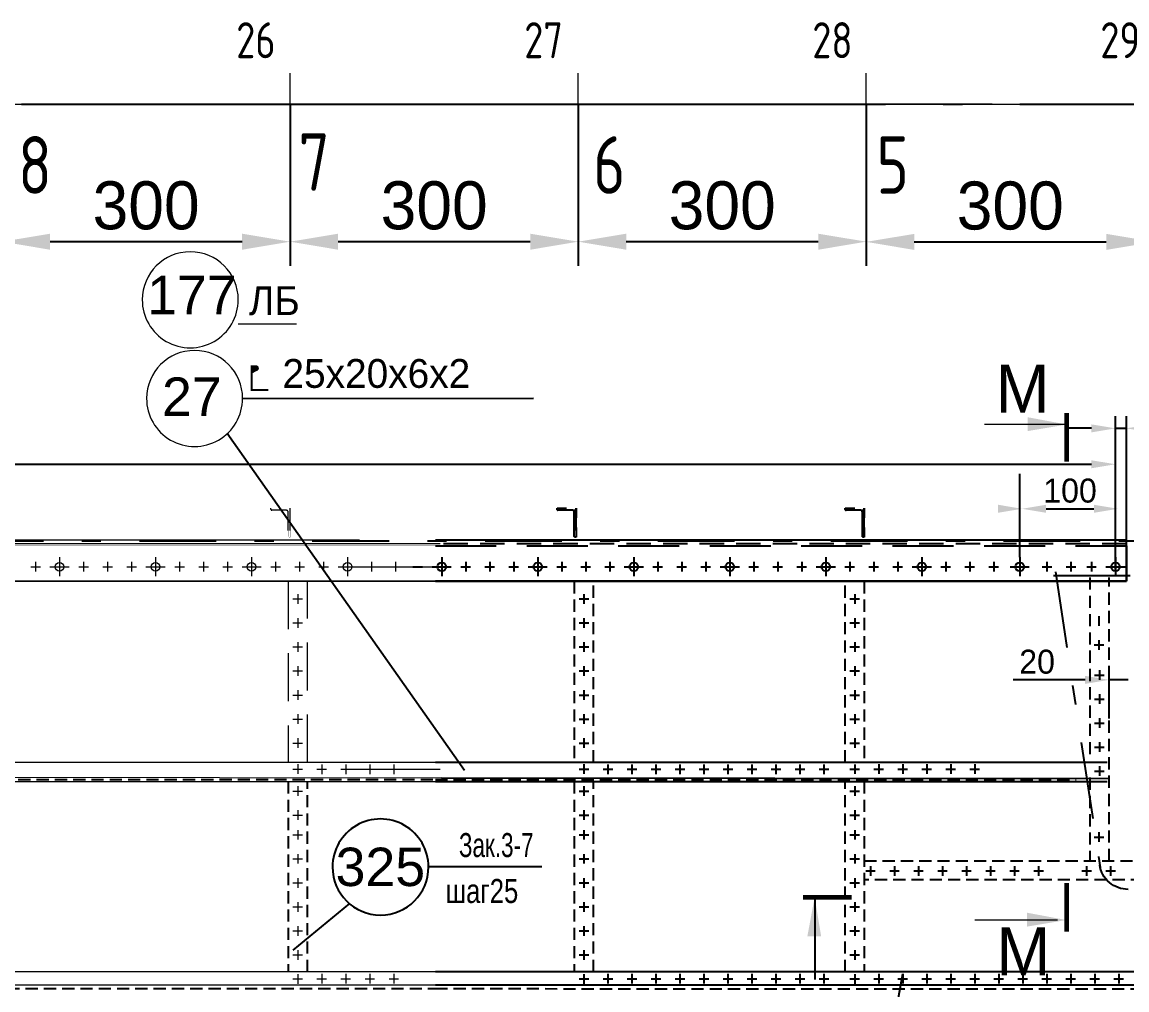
# Model space of a CAD drawing. Header units: millimetres. Extents: x 42007 to 66124, y -556 to 6894.
# Drawn here: x 51433 to 52584, y 4477 to 5485 of the extents above; entities that cross this region are included whole.
import ezdxf
from ezdxf.enums import TextEntityAlignment as Align

# ---------------------------------------------------------------- set-up
doc = ezdxf.new("R2010")
doc.units = ezdxf.units.MM
for name, pattern in [('DASH2', [1040, 900, -60, 20, -60]), ('DASH5', [180, 80, -40, 20, -40]), ('DASH6', [20, 10, -10]), ('DASHED', [19.05, 12.7, -6.35]), ('K5LT32768', [0]), ('K5LT32769', [0]), ('K5LT32778', [0]), ('K5LT32781', [90, 40, -20, 10, -20]), ('K5LT32786', [25.318241, 20.818241, -1.5, 1.5, -1.5]), ('K5LT32790', [520, 450, -30, 10, -30]), ('K5LT32794', [0]), ('K5LT32795', [75, 50, -25]), ('K5LT32797', [95.25, 63.5, -31.75]), ('K5LT_BASIC', [0])]:
    doc.linetypes.add(name, pattern=pattern)
doc.layers.get('Defpoints').update_dxf_attribs({"color": 250})
doc.layers.add('pen_7', color=1, linetype='Continuous')
doc.styles.add('KTEXTSTYLE', font='GOST_AU.SHX', dxfattribs={"width": 0.96, "height": 5})
doc.styles.add('style5', font='arial.ttf', dxfattribs={"height": 3})
doc.dimstyles.new('ISO-10', dxfattribs={"dimscale": 10, "dimtxt": 2.5, "dimasz": 2.5, "dimexe": 1.25, "dimexo": 0, "dimtad": 1, "dimdec": 0, "dimtxsty": 'Standard', "dimcen": 2.5, "dimclrd": 7, "dimclre": 7, "dimclrt": 6, "dimadec": 0, "dimazin": 0, "dimtfac": 1, "dimtdec": 0, "dimtmove": 0, "dimatfit": 3, "dimfxl": 1, "dimarcsym": 0})
doc.dimstyles.new('PB20', dxfattribs={"dimscale": 20, "dimtxt": 2.5, "dimasz": 2.5, "dimexe": 1.25, "dimexo": 0, "dimtad": 1, "dimdec": 0, "dimtxsty": 'Standard', "dimcen": 2.5, "dimclrd": 7, "dimclre": 7, "dimclrt": 4, "dimadec": 0, "dimazin": 0, "dimtfac": 1, "dimtdec": 0, "dimtmove": 0, "dimatfit": 3, "dimfxl": 1.25, "dimarcsym": 0})

# ---------------------------------------------------------------- blocks, each defined once
blk = doc.blocks.new('*D173')
at = {"color": 7, "lineweight": -2, "transparency": 16777216}
for p, q in [((51412.4, 5399.6), (51412.4, 5231.3)), ((51712.4, 5399.7), (51712.4, 5231.3)), ((51462.4, 5256.3), (51662.4, 5256.3))]:
    blk.add_line(p, q, dxfattribs=at)
at = {"color": 7, "transparency": 16777216}
for points in [[(51462.4, 5264.6), (51462.4, 5247.9), (51412.4, 5256.3)], [(51662.4, 5264.6), (51662.4, 5247.9), (51712.4, 5256.3)]]:
    blk.add_solid(points, dxfattribs=at)
at = {"layer": 'Defpoints', "color": 0, "transparency": 16777216}
for p in [(51412.4, 5399.6), (51712.4, 5399.7), (51712.4, 5256.3)]:
    blk.add_point(p, dxfattribs=at)
at = {"color": 4, "transparency": 16777216, "insert": (51562.4, 5293.8), "char_height": 50, "attachment_point": 5}
blk.add_mtext('300', dxfattribs=at)
blk = doc.blocks.new('*D174')
at = {"color": 7, "lineweight": -2, "transparency": 16777216}
for p, q in [((51712.4, 5399.7), (51712.4, 5231.3)), ((52012.4, 5399.7), (52012.4, 5231.3)), ((51762.4, 5256.3), (51962.4, 5256.3))]:
    blk.add_line(p, q, dxfattribs=at)
at = {"color": 7, "transparency": 16777216}
for points in [[(51762.4, 5264.6), (51762.4, 5247.9), (51712.4, 5256.3)], [(51962.4, 5264.6), (51962.4, 5247.9), (52012.4, 5256.3)]]:
    blk.add_solid(points, dxfattribs=at)
at = {"layer": 'Defpoints', "color": 0, "transparency": 16777216}
for p in [(51712.4, 5399.7), (52012.4, 5399.7), (52012.4, 5256.3)]:
    blk.add_point(p, dxfattribs=at)
at = {"color": 4, "transparency": 16777216, "insert": (51862.4, 5293.8), "char_height": 50, "attachment_point": 5}
blk.add_mtext('300', dxfattribs=at)
blk = doc.blocks.new('*D175')
at = {"color": 7, "lineweight": -2, "transparency": 16777216}
for p, q in [((52012.4, 5399.7), (52012.4, 5231.3)), ((52312.4, 5399.7), (52312.4, 5231.3)), ((52062.4, 5256.3), (52262.4, 5256.3))]:
    blk.add_line(p, q, dxfattribs=at)
at = {"color": 7, "transparency": 16777216}
for points in [[(52062.4, 5264.6), (52062.4, 5247.9), (52012.4, 5256.3)], [(52262.4, 5264.6), (52262.4, 5247.9), (52312.4, 5256.3)]]:
    blk.add_solid(points, dxfattribs=at)
at = {"layer": 'Defpoints', "color": 0, "transparency": 16777216}
for p in [(52012.4, 5399.7), (52312.4, 5399.7), (52312.4, 5256.3)]:
    blk.add_point(p, dxfattribs=at)
at = {"color": 4, "transparency": 16777216, "insert": (52162.4, 5293.8), "char_height": 50, "attachment_point": 5}
blk.add_mtext('300', dxfattribs=at)
blk = doc.blocks.new('*D176')
at = {"color": 7, "lineweight": -2, "transparency": 16777216}
for p, q in [((52312.4, 5399.6), (52312.4, 5231.1)), ((52612.4, 5399.7), (52612.4, 5231.1)), ((52362.4, 5256.1), (52562.4, 5256.1))]:
    blk.add_line(p, q, dxfattribs=at)
at = {"color": 7, "transparency": 16777216}
for points in [[(52362.4, 5264.4), (52362.4, 5247.7), (52312.4, 5256.1)], [(52562.4, 5264.4), (52562.4, 5247.7), (52612.4, 5256.1)]]:
    blk.add_solid(points, dxfattribs=at)
at = {"layer": 'Defpoints', "color": 0, "transparency": 16777216}
for p in [(52312.4, 5399.6), (52612.4, 5399.7), (52612.4, 5256.1)]:
    blk.add_point(p, dxfattribs=at)
at = {"color": 4, "transparency": 16777216, "insert": (52462.4, 5293.6), "char_height": 50, "attachment_point": 5}
blk.add_mtext('300', dxfattribs=at)
blk = doc.blocks.new('*D230')
at = {"color": 7, "lineweight": -2, "transparency": 16777216}
for p, q in [((51412.4, 5399.6), (51412.4, 5231.3)), ((51712.4, 5399.7), (51712.4, 5231.3)), ((51462.4, 5256.3), (51662.4, 5256.3))]:
    blk.add_line(p, q, dxfattribs=at)
at = {"color": 7, "transparency": 16777216}
for points in [[(51462.4, 5264.6), (51462.4, 5247.9), (51412.4, 5256.3)], [(51662.4, 5264.6), (51662.4, 5247.9), (51712.4, 5256.3)]]:
    blk.add_solid(points, dxfattribs=at)
at = {"layer": 'Defpoints', "color": 0, "transparency": 16777216}
for p in [(51412.4, 5399.6), (51712.4, 5399.7), (51712.4, 5256.3)]:
    blk.add_point(p, dxfattribs=at)
at = {"color": 4, "transparency": 16777216, "insert": (51562.4, 5293.8), "char_height": 50, "attachment_point": 5}
blk.add_mtext('300', dxfattribs=at)
blk = doc.blocks.new('*D231')
at = {"color": 7, "lineweight": -2, "transparency": 16777216}
for p, q in [((51712.4, 5399.7), (51712.4, 5231.3)), ((52012.4, 5399.7), (52012.4, 5231.3)), ((51762.4, 5256.3), (51962.4, 5256.3))]:
    blk.add_line(p, q, dxfattribs=at)
at = {"color": 7, "transparency": 16777216}
for points in [[(51762.4, 5264.6), (51762.4, 5247.9), (51712.4, 5256.3)], [(51962.4, 5264.6), (51962.4, 5247.9), (52012.4, 5256.3)]]:
    blk.add_solid(points, dxfattribs=at)
at = {"layer": 'Defpoints', "color": 0, "transparency": 16777216}
for p in [(51712.4, 5399.7), (52012.4, 5399.7), (52012.4, 5256.3)]:
    blk.add_point(p, dxfattribs=at)
at = {"color": 4, "transparency": 16777216, "insert": (51862.4, 5293.8), "char_height": 50, "attachment_point": 5}
blk.add_mtext('300', dxfattribs=at)
blk = doc.blocks.new('*D232')
at = {"color": 7, "lineweight": -2, "transparency": 16777216}
for p, q in [((52012.4, 5399.7), (52012.4, 5231.3)), ((52312.4, 5399.7), (52312.4, 5231.3)), ((52062.4, 5256.3), (52262.4, 5256.3))]:
    blk.add_line(p, q, dxfattribs=at)
at = {"color": 7, "transparency": 16777216}
for points in [[(52062.4, 5264.6), (52062.4, 5247.9), (52012.4, 5256.3)], [(52262.4, 5264.6), (52262.4, 5247.9), (52312.4, 5256.3)]]:
    blk.add_solid(points, dxfattribs=at)
at = {"layer": 'Defpoints', "color": 0, "transparency": 16777216}
for p in [(52012.4, 5399.7), (52312.4, 5399.7), (52312.4, 5256.3)]:
    blk.add_point(p, dxfattribs=at)
at = {"color": 4, "transparency": 16777216, "insert": (52162.4, 5293.8), "char_height": 50, "attachment_point": 5}
blk.add_mtext('300', dxfattribs=at)
blk = doc.blocks.new('*D233')
at = {"color": 7, "lineweight": -2, "transparency": 16777216}
for p, q in [((52312.4, 5399.6), (52312.4, 5231.1)), ((52612.4, 5399.7), (52612.4, 5231.1)), ((52362.4, 5256.1), (52562.4, 5256.1))]:
    blk.add_line(p, q, dxfattribs=at)
at = {"color": 7, "transparency": 16777216}
for points in [[(52362.4, 5264.4), (52362.4, 5247.7), (52312.4, 5256.1)], [(52562.4, 5264.4), (52562.4, 5247.7), (52612.4, 5256.1)]]:
    blk.add_solid(points, dxfattribs=at)
at = {"layer": 'Defpoints', "color": 0, "transparency": 16777216}
for p in [(52312.4, 5399.6), (52612.4, 5399.7), (52612.4, 5256.1)]:
    blk.add_point(p, dxfattribs=at)
at = {"color": 4, "transparency": 16777216, "insert": (52462.4, 5293.6), "char_height": 50, "attachment_point": 5}
blk.add_mtext('300', dxfattribs=at)
blk = doc.blocks.new('*D276')
at = {"color": 7, "lineweight": -2, "transparency": 16777216}
for p, q in [((49774.5, 4927.8), (49774.5, 5037)), ((52572, 4913.3), (52572, 5037)), ((49799.5, 5024.5), (52547, 5024.5))]:
    blk.add_line(p, q, dxfattribs=at)
at = {"color": 7, "transparency": 16777216}
for points in [[(49799.5, 5028.6), (49799.5, 5020.3), (49774.5, 5024.5)], [(52547, 5028.6), (52547, 5020.3), (52572, 5024.5)]]:
    blk.add_solid(points, dxfattribs=at)
at = {"layer": 'Defpoints', "color": 0, "transparency": 16777216}
for p in [(52572, 5024.5), (49774.5, 4927.8), (52572, 4913.3)]:
    blk.add_point(p, dxfattribs=at)
at = {"color": 6, "transparency": 16777216, "insert": (51295.7, 5043.2), "char_height": 25, "attachment_point": 5}
blk.add_mtext('28х100=2800', dxfattribs=at)
blk = doc.blocks.new('*D279')
at = {"color": 7, "lineweight": -2, "transparency": 16777216}
for p, q in [((52572, 4944.6), (52572, 5074.4)), ((52583.4, 4945.6), (52583.4, 5074.4)), ((52547, 5061.9), (52522, 5061.9)), ((52572, 5061.9), (52583.4, 5061.9)), ((52608.4, 5061.9), (52679.2, 5061.9))]:
    blk.add_line(p, q, dxfattribs=at)
at = {"color": 7, "transparency": 16777216}
for points in [[(52547, 5066), (52547, 5057.7), (52572, 5061.9)], [(52608.4, 5066), (52608.4, 5057.7), (52583.4, 5061.9)]]:
    blk.add_solid(points, dxfattribs=at)
at = {"layer": 'Defpoints', "color": 0, "transparency": 16777216}
for p in [(52583.4, 5061.9), (52572, 4944.6), (52583.4, 4945.6)]:
    blk.add_point(p, dxfattribs=at)
at = {"color": 6, "transparency": 16777216, "insert": (52656.3, 5080.6), "char_height": 25, "attachment_point": 5}
blk.add_mtext('15', dxfattribs=at)

msp = doc.modelspace()

# ---------------------------------------------------------------- hatches: boundary and pattern name
for color, points in [(0, [(51676.701, 5122.369, 1), (51676.701, 5126.603), (51672.366, 5126.603), (51672.366, 5119.956)]), (0, [(51676.701, 5122.369, 1), (51676.701, 5126.603), (51672.366, 5126.603), (51672.366, 5119.956)]), (7, [(52480.466, 5073.465), (52480.466, 5059.017), (52521.203, 5065.866)]), (7, [(52479.984, 4557.422), (52479.984, 4542.974), (52520.721, 4549.823)])]:
    msp.add_hatch(color=color).paths.add_polyline_path(points)

# ---------------------------------------------------------------- linework, layer by layer
at = {"color": 0, "linetype": 'K5LT32768', "lineweight": 18}
for p, q in [((51712.362, 5367.653), (51712.362, 5431.653)), ((51712.362, 5367.653), (51712.362, 5431.653)), ((52012.362, 5367.653), (52012.362, 5431.653)), ((52012.362, 5367.653), (52012.362, 5431.653)), ((52312.362, 5367.653), (52312.362, 5431.653)), ((52312.362, 5367.653), (52312.362, 5431.653))]:
    msp.add_line(p, q, dxfattribs=at)
at = {"color": 0, "linetype": 'K5LT32778', "lineweight": 18}
for p, q in [((51712.362, 5369.474), (51712.362, 5416.93)), ((51712.362, 5369.474), (51712.362, 5416.93)), ((52012.362, 5369.474), (52012.362, 5416.93)), ((52012.362, 5369.474), (52012.362, 5416.93)), ((52312.362, 5369.474), (52312.362, 5416.93)), ((52312.362, 5369.474), (52312.362, 5416.93))]:
    msp.add_line(p, q, dxfattribs=at)
at = {"color": 0, "linetype": 'K5LT32790', "lineweight": 18}
for p, q in [((46793.402, 5399.833), (54012.362, 5399.833)), ((46793.402, 5399.833), (54012.362, 5399.833)), ((46793.402, 5399.833), (54012.362, 5399.833)), ((46793.402, 5399.833), (54012.362, 5399.833)), ((47023.402, 5399.653), (54242.362, 5399.653)), ((47023.402, 5399.653), (54242.362, 5399.653)), ((47023.402, 5399.653), (54242.362, 5399.653)), ((47023.402, 5399.653), (54242.362, 5399.653))]:
    msp.add_line(p, q, dxfattribs=at)
at = {"color": 0, "linetype": 'DASH2'}
msp.add_line((47272.487, 5399.59), (54357.862, 5399.59), dxfattribs=at)
msp.add_line((47272.487, 5399.59), (54357.862, 5399.59), dxfattribs=at)
msp.add_line((47272.487, 5399.59), (54357.862, 5399.59), dxfattribs=at)
msp.add_line((47272.487, 5399.59), (54357.862, 5399.59), dxfattribs=at)
at = {"color": 7, "linetype": 'K5LT32769', "lineweight": 18}
for p, q in [((51658.356, 5170.775), (51719.063, 5170.775)), ((51658.356, 5170.775), (51719.063, 5170.775)), ((52521.685, 5065.776), (52435.588, 5065.776)), ((51784.738, 4945.588), (50495.821, 4945.588)), ((51472.255, 4927.772), (51472.255, 4907.772)), ((51472.255, 4927.772), (51472.255, 4907.772)), ((51572.255, 4927.772), (51572.255, 4907.772)), ((51572.255, 4927.772), (51572.255, 4907.772)), ((51672.255, 4927.772), (51672.255, 4907.772)), ((51672.255, 4927.772), (51672.255, 4907.772)), ((51772.255, 4927.772), (51772.255, 4907.772)), ((51772.255, 4927.772), (51772.255, 4907.772)), ((51442.255, 4917.772), (51452.255, 4917.772)), ((51442.255, 4917.772), (51452.255, 4917.772)), ((51447.255, 4922.772), (51447.255, 4912.772)), ((51447.255, 4922.772), (51447.255, 4912.772)), ((51462.255, 4917.772), (51482.255, 4917.772)), ((51462.255, 4917.772), (51482.255, 4917.772)), ((51492.255, 4917.772), (51502.255, 4917.772)), ((51492.255, 4917.772), (51502.255, 4917.772)), ((51497.255, 4922.772), (51497.255, 4912.772)), ((51497.255, 4922.772), (51497.255, 4912.772)), ((51517.255, 4917.772), (51527.255, 4917.772)), ((51517.255, 4917.772), (51527.255, 4917.772)), ((51522.255, 4922.772), (51522.255, 4912.772)), ((51522.255, 4922.772), (51522.255, 4912.772)), ((51542.255, 4917.772), (51552.255, 4917.772)), ((51542.255, 4917.772), (51552.255, 4917.772)), ((51547.255, 4922.772), (51547.255, 4912.772)), ((51547.255, 4922.772), (51547.255, 4912.772)), ((51562.255, 4917.772), (51582.255, 4917.772)), ((51562.255, 4917.772), (51582.255, 4917.772)), ((51592.255, 4917.772), (51602.255, 4917.772)), ((51592.255, 4917.772), (51602.255, 4917.772)), ((51597.255, 4922.772), (51597.255, 4912.772)), ((51597.255, 4922.772), (51597.255, 4912.772)), ((51617.255, 4917.772), (51627.255, 4917.772)), ((51617.255, 4917.772), (51627.255, 4917.772)), ((51622.255, 4922.772), (51622.255, 4912.772)), ((51622.255, 4922.772), (51622.255, 4912.772)), ((51642.255, 4917.772), (51652.255, 4917.772)), ((51642.255, 4917.772), (51652.255, 4917.772)), ((51647.255, 4922.772), (51647.255, 4912.772)), ((51647.255, 4922.772), (51647.255, 4912.772)), ((51662.255, 4917.772), (51682.255, 4917.772)), ((51662.255, 4917.772), (51682.255, 4917.772)), ((51692.255, 4917.772), (51702.255, 4917.772)), ((51692.255, 4917.772), (51702.255, 4917.772)), ((51697.255, 4922.772), (51697.255, 4912.772)), ((51697.255, 4922.772), (51697.255, 4912.772)), ((51717.255, 4917.772), (51727.255, 4917.772)), ((51717.255, 4917.772), (51727.255, 4917.772)), ((51722.255, 4922.772), (51722.255, 4912.772)), ((51722.255, 4922.772), (51722.255, 4912.772)), ((51742.255, 4917.772), (51752.255, 4917.772)), ((51742.255, 4917.772), (51752.255, 4917.772)), ((51747.255, 4922.772), (51747.255, 4912.772)), ((51747.255, 4922.772), (51747.255, 4912.772)), ((51762.255, 4917.772), (51868.631, 4917.772)), ((51762.255, 4917.772), (51868.631, 4917.772)), ((51792.255, 4917.772), (51802.255, 4917.772)), ((51792.255, 4917.772), (51802.255, 4917.772)), ((51797.255, 4922.772), (51797.255, 4912.772)), ((51797.255, 4922.772), (51797.255, 4912.772)), ((51817.255, 4917.772), (51827.255, 4917.772)), ((51817.255, 4917.772), (51827.255, 4917.772)), ((51822.255, 4922.772), (51822.255, 4912.772)), ((51822.255, 4922.772), (51822.255, 4912.772)), ((51868.631, 4902.588), (50495.821, 4902.588)), ((50495.821, 4902.588), (51868.631, 4902.588)), ((51715.362, 4884.174), (51725.362, 4884.174)), ((51720.362, 4889.174), (51720.362, 4879.174)), ((51715.362, 4859.174), (51725.362, 4859.174)), ((51720.362, 4864.174), (51720.362, 4854.174)), ((51715.362, 4834.174), (51725.362, 4834.174)), ((51720.362, 4839.174), (51720.362, 4829.174)), ((51720.362, 4814.174), (51720.362, 4804.174)), ((51715.362, 4809.174), (51725.362, 4809.174)), ((51720.362, 4789.174), (51720.362, 4779.174)), ((51715.362, 4784.174), (51725.362, 4784.174)), ((51720.362, 4764.174), (51720.362, 4754.174)), ((51715.362, 4759.174), (51725.362, 4759.174)), ((51715.362, 4734.174), (51725.362, 4734.174)), ((51720.362, 4739.174), (51720.362, 4729.174)), ((51868.631, 4714.016), (50495.821, 4714.016)), ((51715.362, 4706.992), (51725.362, 4706.992)), ((51720.362, 4711.992), (51720.362, 4701.992)), ((51740.362, 4706.896), (51750.362, 4706.896)), ((51745.362, 4711.896), (51745.362, 4701.896)), ((51765.362, 4706.896), (51868.631, 4706.896)), ((51770.362, 4711.896), (51770.362, 4701.896)), ((51790.362, 4706.896), (51800.362, 4706.896)), ((51795.362, 4711.896), (51795.362, 4701.896)), ((51815.362, 4706.896), (51825.362, 4706.896)), ((51820.362, 4711.896), (51820.362, 4701.896)), ((50497.245, 4699.707), (51870.054, 4698.062)), ((50495.821, 4694.189), (51868.631, 4694.189)), ((51715.362, 4684.174), (51725.362, 4684.174)), ((51720.362, 4689.174), (51720.362, 4679.174)), ((51720.362, 4664.174), (51720.362, 4654.174)), ((51715.362, 4659.174), (51725.362, 4659.174)), ((51715.362, 4638.527), (51725.362, 4638.527)), ((51720.362, 4643.527), (51720.362, 4633.527)), ((51720.362, 4618.527), (51720.362, 4608.527)), ((51715.362, 4613.527), (51725.362, 4613.527)), ((51720.362, 4593.527), (51720.362, 4583.527)), ((51715.362, 4588.527), (51725.362, 4588.527)), ((51720.362, 4568.527), (51720.362, 4558.527)), ((51715.362, 4563.527), (51725.362, 4563.527)), ((52511.488, 4549.733), (52425.39, 4549.733)), ((51715.362, 4538.527), (51725.362, 4538.527)), ((51720.362, 4543.527), (51720.362, 4533.527)), ((51715.362, 4513.527), (51725.362, 4513.527)), ((51720.362, 4518.527), (51720.362, 4508.527)), ((51868.631, 4495.816), (50495.821, 4495.816)), ((51715.362, 4488.527), (51725.362, 4488.527)), ((51720.362, 4493.527), (51720.362, 4483.527)), ((51740.362, 4488.696), (51750.362, 4488.696)), ((51745.362, 4493.696), (51745.362, 4483.696)), ((51765.362, 4488.696), (51775.362, 4488.696)), ((51770.362, 4493.696), (51770.362, 4483.696)), ((51790.362, 4488.696), (51800.362, 4488.696)), ((51795.362, 4493.696), (51795.362, 4483.696)), ((51815.362, 4488.696), (51825.362, 4488.696)), ((51820.362, 4493.696), (51820.362, 4483.696)), ((51868.631, 4482.025), (50495.821, 4482.05))]:
    msp.add_line(p, q, dxfattribs=at)
at = {"color": 0}
for p, q in [((51662.865, 5093.002), (51965.891, 5093.147)), ((51893.937, 4705.705), (51646.953, 5056.423)), ((51870.255, 4927.772), (51870.255, 4907.772)), ((51870.255, 4927.772), (51870.255, 4907.772)), ((51970.255, 4927.772), (51970.255, 4907.772)), ((51970.255, 4927.772), (51970.255, 4907.772)), ((52070.255, 4927.772), (52070.255, 4907.772)), ((52070.255, 4927.772), (52070.255, 4907.772)), ((52170.255, 4927.772), (52170.255, 4907.772)), ((52170.255, 4927.772), (52170.255, 4907.772)), ((52270.255, 4927.772), (52270.255, 4907.772)), ((52270.255, 4927.772), (52270.255, 4907.772)), ((52370.255, 4927.772), (52370.255, 4907.772)), ((52370.255, 4927.772), (52370.255, 4907.772)), ((52472.255, 4927.772), (52472.255, 4907.772)), ((52472.255, 4927.772), (52472.255, 4907.772)), ((52572.024, 4927.772), (52572.024, 4907.772)), ((52572.024, 4927.772), (52572.024, 4907.772)), ((51840.255, 4917.772), (51850.255, 4917.772)), ((51840.255, 4917.772), (51850.255, 4917.772)), ((51860.255, 4917.772), (51880.255, 4917.772)), ((51860.255, 4917.772), (51880.255, 4917.772)), ((51890.255, 4917.772), (51900.255, 4917.772)), ((51890.255, 4917.772), (51900.255, 4917.772)), ((51895.255, 4922.772), (51895.255, 4912.772)), ((51895.255, 4922.772), (51895.255, 4912.772)), ((51915.255, 4917.772), (51925.255, 4917.772)), ((51915.255, 4917.772), (51925.255, 4917.772)), ((51920.255, 4922.772), (51920.255, 4912.772)), ((51920.255, 4922.772), (51920.255, 4912.772)), ((51940.255, 4917.772), (51950.255, 4917.772)), ((51940.255, 4917.772), (51950.255, 4917.772)), ((51945.255, 4922.772), (51945.255, 4912.772)), ((51945.255, 4922.772), (51945.255, 4912.772)), ((51960.255, 4917.772), (51980.255, 4917.772)), ((51960.255, 4917.772), (51980.255, 4917.772)), ((51990.255, 4917.772), (52000.255, 4917.772)), ((51990.255, 4917.772), (52000.255, 4917.772)), ((51995.255, 4922.772), (51995.255, 4912.772)), ((51995.255, 4922.772), (51995.255, 4912.772)), ((52015.255, 4917.772), (52025.255, 4917.772)), ((52015.255, 4917.772), (52025.255, 4917.772)), ((52020.255, 4922.772), (52020.255, 4912.772)), ((52020.255, 4922.772), (52020.255, 4912.772)), ((52040.255, 4917.772), (52050.255, 4917.772)), ((52040.255, 4917.772), (52050.255, 4917.772)), ((52045.255, 4922.772), (52045.255, 4912.772)), ((52045.255, 4922.772), (52045.255, 4912.772)), ((52060.255, 4917.772), (52080.255, 4917.772)), ((52060.255, 4917.772), (52080.255, 4917.772)), ((52090.255, 4917.772), (52100.255, 4917.772)), ((52090.255, 4917.772), (52100.255, 4917.772)), ((52095.255, 4922.772), (52095.255, 4912.772)), ((52095.255, 4922.772), (52095.255, 4912.772)), ((52115.255, 4917.772), (52125.255, 4917.772)), ((52115.255, 4917.772), (52125.255, 4917.772)), ((52120.255, 4922.772), (52120.255, 4912.772)), ((52120.255, 4922.772), (52120.255, 4912.772)), ((52140.255, 4917.772), (52150.255, 4917.772)), ((52140.255, 4917.772), (52150.255, 4917.772)), ((52145.255, 4922.772), (52145.255, 4912.772)), ((52145.255, 4922.772), (52145.255, 4912.772)), ((52160.255, 4917.772), (52180.255, 4917.772)), ((52160.255, 4917.772), (52180.255, 4917.772)), ((52190.255, 4917.772), (52200.255, 4917.772)), ((52190.255, 4917.772), (52200.255, 4917.772)), ((52195.255, 4922.772), (52195.255, 4912.772)), ((52195.255, 4922.772), (52195.255, 4912.772)), ((52215.255, 4917.772), (52225.255, 4917.772)), ((52215.255, 4917.772), (52225.255, 4917.772)), ((52220.255, 4922.772), (52220.255, 4912.772)), ((52220.255, 4922.772), (52220.255, 4912.772)), ((52240.255, 4917.772), (52250.255, 4917.772)), ((52240.255, 4917.772), (52250.255, 4917.772)), ((52245.255, 4922.772), (52245.255, 4912.772)), ((52245.255, 4922.772), (52245.255, 4912.772)), ((52260.255, 4917.772), (52280.255, 4917.772)), ((52260.255, 4917.772), (52280.255, 4917.772)), ((52290.255, 4917.772), (52300.255, 4917.772)), ((52290.255, 4917.772), (52300.255, 4917.772)), ((52295.255, 4922.772), (52295.255, 4912.772)), ((52295.255, 4922.772), (52295.255, 4912.772)), ((52315.255, 4917.772), (52325.255, 4917.772)), ((52315.255, 4917.772), (52325.255, 4917.772)), ((52320.255, 4922.772), (52320.255, 4912.772)), ((52320.255, 4922.772), (52320.255, 4912.772)), ((52340.255, 4917.772), (52350.255, 4917.772)), ((52340.255, 4917.772), (52350.255, 4917.772)), ((52345.255, 4922.772), (52345.255, 4912.772)), ((52345.255, 4922.772), (52345.255, 4912.772)), ((52360.255, 4917.772), (52380.255, 4917.772)), ((52360.255, 4917.772), (52380.255, 4917.772)), ((52390.255, 4917.772), (52400.255, 4917.772)), ((52390.255, 4917.772), (52400.255, 4917.772)), ((52395.255, 4922.772), (52395.255, 4912.772)), ((52395.255, 4922.772), (52395.255, 4912.772)), ((52415.255, 4917.772), (52425.255, 4917.772)), ((52415.255, 4917.772), (52425.255, 4917.772)), ((52420.255, 4922.772), (52420.255, 4912.772)), ((52420.255, 4922.772), (52420.255, 4912.772)), ((52440.255, 4917.772), (52450.255, 4917.772)), ((52440.255, 4917.772), (52450.255, 4917.772)), ((52445.255, 4922.772), (52445.255, 4912.772)), ((52445.255, 4922.772), (52445.255, 4912.772)), ((52462.255, 4917.772), (52482.255, 4917.772)), ((52462.255, 4917.772), (52482.255, 4917.772)), ((52495.541, 4917.772), (52505.541, 4917.772)), ((52495.541, 4917.772), (52505.541, 4917.772)), ((52500.541, 4922.772), (52500.541, 4912.772)), ((52500.541, 4922.772), (52500.541, 4912.772)), ((52520.541, 4917.772), (52530.541, 4917.772)), ((52520.541, 4917.772), (52530.541, 4917.772)), ((52525.541, 4922.772), (52525.541, 4912.772)), ((52525.541, 4922.772), (52525.541, 4912.772)), ((52542.024, 4917.772), (52552.024, 4917.772)), ((52542.024, 4917.772), (52552.024, 4917.772)), ((52547.024, 4922.772), (52547.024, 4912.772)), ((52547.024, 4922.772), (52547.024, 4912.772)), ((52562.024, 4917.772), (52582.024, 4917.772)), ((52562.024, 4917.772), (52582.024, 4917.772)), ((52013.362, 4884.174), (52023.362, 4884.174)), ((52018.362, 4889.174), (52018.362, 4879.174)), ((52295.362, 4884.174), (52305.362, 4884.174)), ((52300.362, 4889.174), (52300.362, 4879.174)), ((52013.362, 4859.174), (52023.362, 4859.174)), ((52018.362, 4864.174), (52018.362, 4854.174)), ((52295.362, 4859.174), (52305.362, 4859.174)), ((52300.362, 4864.174), (52300.362, 4854.174)), ((52554.776, 4866.279), (52554.776, 4856.279)), ((52013.362, 4834.174), (52023.362, 4834.174)), ((52018.362, 4839.174), (52018.362, 4829.174)), ((52295.362, 4834.174), (52305.362, 4834.174)), ((52300.362, 4839.174), (52300.362, 4829.174)), ((52549.776, 4836.279), (52559.776, 4836.279)), ((52554.776, 4841.279), (52554.776, 4831.279)), ((52018.362, 4814.174), (52018.362, 4804.174)), ((52300.362, 4814.174), (52300.362, 4804.174)), ((52555.302, 4809.956), (52555.302, 4799.956)), ((52013.362, 4809.174), (52023.362, 4809.174)), ((52295.362, 4809.174), (52305.362, 4809.174)), ((52550.302, 4804.956), (52560.302, 4804.956)), ((52018.362, 4789.174), (52018.362, 4779.174)), ((52300.362, 4789.174), (52300.362, 4779.174)), ((52013.362, 4784.174), (52023.362, 4784.174)), ((52295.362, 4784.174), (52305.362, 4784.174)), ((52550.302, 4779.956), (52560.302, 4779.956)), ((52555.302, 4784.956), (52555.302, 4774.956)), ((52018.362, 4764.174), (52018.362, 4754.174)), ((52300.362, 4764.174), (52300.362, 4754.174)), ((52013.362, 4759.174), (52023.362, 4759.174)), ((52295.362, 4759.174), (52305.362, 4759.174)), ((52550.302, 4754.956), (52560.302, 4754.956)), ((52555.302, 4759.956), (52555.302, 4749.956)), ((52013.362, 4734.174), (52023.362, 4734.174)), ((52018.362, 4739.174), (52018.362, 4729.174)), ((52295.362, 4734.174), (52305.362, 4734.174)), ((52300.362, 4739.174), (52300.362, 4729.174)), ((52550.302, 4729.956), (52560.302, 4729.956)), ((52555.302, 4734.956), (52555.302, 4724.956)), ((52013.362, 4706.992), (52023.362, 4706.992)), ((52018.362, 4711.992), (52018.362, 4701.992)), ((52038.362, 4706.896), (52048.362, 4706.896)), ((52043.362, 4711.896), (52043.362, 4701.896)), ((52063.362, 4706.896), (52073.362, 4706.896)), ((52068.362, 4711.896), (52068.362, 4701.896)), ((52088.362, 4706.896), (52098.362, 4706.896)), ((52093.362, 4711.896), (52093.362, 4701.896)), ((52113.362, 4706.896), (52123.362, 4706.896)), ((52118.362, 4711.896), (52118.362, 4701.896)), ((52138.362, 4706.896), (52148.362, 4706.896)), ((52143.362, 4711.896), (52143.362, 4701.896)), ((52163.362, 4706.896), (52173.362, 4706.896)), ((52168.362, 4711.896), (52168.362, 4701.896)), ((52188.362, 4706.896), (52198.362, 4706.896)), ((52193.362, 4711.896), (52193.362, 4701.896)), ((52213.362, 4706.896), (52223.362, 4706.896)), ((52218.362, 4711.896), (52218.362, 4701.896)), ((52238.362, 4706.896), (52248.362, 4706.896)), ((52243.362, 4711.896), (52243.362, 4701.896)), ((52263.362, 4706.896), (52273.362, 4706.896)), ((52268.362, 4711.896), (52268.362, 4701.896)), ((52295.362, 4706.949), (52305.362, 4706.949)), ((52300.362, 4711.949), (52300.362, 4701.949)), ((52320.362, 4706.992), (52330.362, 4706.992)), ((52325.362, 4711.992), (52325.362, 4701.992)), ((52345.362, 4706.992), (52355.362, 4706.992)), ((52350.362, 4711.992), (52350.362, 4701.992)), ((52370.362, 4706.992), (52380.362, 4706.992)), ((52375.362, 4711.992), (52375.362, 4701.992)), ((52395.362, 4706.992), (52405.362, 4706.992)), ((52400.362, 4711.992), (52400.362, 4701.992)), ((52420.362, 4706.992), (52430.362, 4706.992)), ((52425.362, 4711.992), (52425.362, 4701.992)), ((52555.302, 4709.956), (52555.302, 4699.956)), ((51870.054, 4698.062), (52564.292, 4697.23)), ((52550.302, 4704.956), (52560.302, 4704.956)), ((52013.362, 4684.174), (52023.362, 4684.174)), ((52018.362, 4689.174), (52018.362, 4679.174)), ((52295.362, 4684.174), (52305.362, 4684.174)), ((52300.362, 4689.174), (52300.362, 4679.174)), ((52018.362, 4664.174), (52018.362, 4654.174)), ((52300.362, 4664.174), (52300.362, 4654.174)), ((52013.362, 4659.174), (52023.362, 4659.174)), ((52295.362, 4659.174), (52305.362, 4659.174)), ((52013.362, 4638.527), (52023.362, 4638.527)), ((52018.362, 4643.527), (52018.362, 4633.527)), ((52295.362, 4638.527), (52305.362, 4638.527)), ((52300.362, 4643.527), (52300.362, 4633.527)), ((52554.776, 4641.279), (52554.776, 4631.279)), ((52549.776, 4636.279), (52559.776, 4636.279)), ((52018.362, 4618.527), (52018.362, 4608.527)), ((52300.362, 4618.527), (52300.362, 4608.527)), ((51974.416, 4605.056), (51856.504, 4605.056)), ((52013.362, 4613.527), (52023.362, 4613.527)), ((52295.362, 4613.527), (52305.362, 4613.527)), ((52316.849, 4605.91), (52316.849, 4595.91)), ((52341.849, 4605.91), (52341.849, 4595.91)), ((52366.849, 4605.91), (52366.849, 4595.91)), ((52391.849, 4605.91), (52391.849, 4595.91)), ((52416.849, 4605.91), (52416.849, 4595.91)), ((52441.849, 4605.91), (52441.849, 4595.91)), ((52466.849, 4605.91), (52466.849, 4595.91)), ((52491.849, 4605.91), (52491.849, 4595.91)), ((52541.849, 4605.91), (52541.849, 4595.91)), ((52566.849, 4605.91), (52566.849, 4595.91)), ((52018.362, 4593.527), (52018.362, 4583.527)), ((52300.362, 4593.527), (52300.362, 4583.527)), ((52311.849, 4600.91), (52321.849, 4600.91)), ((52336.849, 4600.91), (52346.849, 4600.91)), ((52361.849, 4600.91), (52371.849, 4600.91)), ((52386.849, 4600.91), (52396.849, 4600.91)), ((52411.849, 4600.91), (52421.849, 4600.91)), ((52436.849, 4600.91), (52446.849, 4600.91)), ((52461.849, 4600.91), (52471.849, 4600.91)), ((52486.849, 4600.91), (52496.849, 4600.91)), ((52536.849, 4600.91), (52546.849, 4600.91)), ((52561.849, 4600.91), (52571.849, 4600.91)), ((52013.362, 4588.527), (52023.362, 4588.527)), ((52295.362, 4588.527), (52305.362, 4588.527)), ((52018.362, 4568.527), (52018.362, 4558.527)), ((52258.748, 4573.93), (52258.748, 4487.833)), ((52300.362, 4568.527), (52300.362, 4558.527)), ((52013.362, 4563.527), (52023.362, 4563.527)), ((52295.362, 4563.527), (52305.362, 4563.527)), ((52013.362, 4538.527), (52023.362, 4538.527)), ((52018.362, 4543.527), (52018.362, 4533.527)), ((52295.362, 4538.527), (52305.362, 4538.527)), ((52300.362, 4543.527), (52300.362, 4533.527)), ((52013.362, 4513.527), (52023.362, 4513.527)), ((52018.362, 4518.527), (52018.362, 4508.527)), ((52295.362, 4513.527), (52305.362, 4513.527)), ((52300.362, 4518.527), (52300.362, 4508.527)), ((52013.362, 4488.527), (52023.362, 4488.527)), ((52018.362, 4493.527), (52018.362, 4483.527)), ((52038.362, 4488.696), (52048.362, 4488.696)), ((52043.362, 4493.696), (52043.362, 4483.696)), ((52063.362, 4488.696), (52073.362, 4488.696)), ((52068.362, 4493.696), (52068.362, 4483.696)), ((52088.362, 4488.696), (52098.362, 4488.696)), ((52093.362, 4493.696), (52093.362, 4483.696)), ((52113.362, 4488.696), (52123.362, 4488.696)), ((52118.362, 4493.696), (52118.362, 4483.696)), ((52138.362, 4488.696), (52148.362, 4488.696)), ((52143.362, 4493.696), (52143.362, 4483.696)), ((52163.362, 4488.696), (52173.362, 4488.696)), ((52168.362, 4493.696), (52168.362, 4483.696)), ((52188.362, 4488.696), (52198.362, 4488.696)), ((52193.362, 4493.696), (52193.362, 4483.696)), ((52204.375, 3669.638), (52350.362, 4493.696)), ((52213.362, 4488.696), (52223.362, 4488.696)), ((52218.362, 4493.696), (52218.362, 4483.696)), ((52238.362, 4488.696), (52248.362, 4488.696)), ((52243.362, 4493.696), (52243.362, 4483.696)), ((52263.362, 4488.696), (52273.362, 4488.696)), ((52268.362, 4493.696), (52268.362, 4483.696)), ((52295.362, 4488.527), (52305.362, 4488.527)), ((52300.362, 4493.527), (52300.362, 4483.527)), ((52320.362, 4488.696), (52330.362, 4488.696)), ((52325.362, 4493.696), (52325.362, 4483.696)), ((52345.362, 4488.696), (52355.362, 4488.696)), ((52350.362, 4493.696), (52350.362, 4483.696)), ((52370.362, 4488.696), (52380.362, 4488.696)), ((52375.362, 4493.696), (52375.362, 4483.696)), ((52395.362, 4488.696), (52405.362, 4488.696)), ((52400.362, 4493.696), (52400.362, 4483.696)), ((52420.362, 4488.696), (52430.362, 4488.696)), ((52425.362, 4493.696), (52425.362, 4483.696)), ((52445.362, 4488.696), (52455.362, 4488.696)), ((52450.362, 4493.696), (52450.362, 4483.696)), ((52470.362, 4488.696), (52480.362, 4488.696)), ((52475.362, 4493.696), (52475.362, 4483.696)), ((52495.362, 4488.696), (52505.362, 4488.696)), ((52500.362, 4493.696), (52500.362, 4483.696)), ((52520.362, 4488.696), (52530.362, 4488.696)), ((52525.362, 4493.696), (52525.362, 4483.696)), ((52545.362, 4488.696), (52555.362, 4488.696)), ((52550.362, 4493.696), (52550.362, 4483.696)), ((52570.362, 4488.696), (52580.362, 4488.696)), ((52575.362, 4493.696), (52575.362, 4483.696)), ((53172.284, 4482.003), (51863.618, 4482.027))]:
    msp.add_line(p, q, dxfattribs=at)
at = {"color": 7, "ltscale": 0.5}
for p, q in [((52472.255, 4927.772), (52472.255, 5014.476)), ((52472.255, 4927.772), (52472.255, 5014.476)), ((52572.024, 4927.772), (52572.024, 5014.476)), ((52499.767, 4978.124), (52549.536, 4978.124))]:
    msp.add_line(p, q, dxfattribs=at)
at = {"color": 7, "linetype": 'K5LT32781', "lineweight": 18}
for p, q in [((51692.362, 4977.588), (51692.362, 4978.588)), ((51708.362, 4976.588), (51693.362, 4976.588)), ((51710.362, 4955.588), (51710.362, 4974.588)), ((51712.362, 4955.588), (51712.362, 4978.588)), ((51992.362, 4977.588), (51992.362, 4978.588)), ((52008.362, 4976.588), (51993.362, 4976.588)), ((52292.362, 4977.588), (52292.362, 4978.588)), ((52308.362, 4976.588), (52293.362, 4976.588))]:
    msp.add_line(p, q, dxfattribs=at)
at = {"color": 0, "linetype": 'DASH5'}
for p, q in [((51990.362, 4977.588), (51990.362, 4978.588)), ((52006.362, 4976.588), (51991.362, 4976.588)), ((52008.362, 4955.588), (52008.362, 4974.588)), ((52010.362, 4955.588), (52010.362, 4978.588)), ((52290.362, 4977.588), (52290.362, 4978.588)), ((52306.362, 4976.588), (52291.362, 4976.588)), ((52308.362, 4955.588), (52308.362, 4974.588)), ((52310.362, 4955.588), (52310.362, 4978.588)), ((44355.362, 4944.588), (54416.357, 4944.588)), ((52507.362, 4908.588), (53010.362, 4908.588)), ((52509.362, 4912.588), (52556.05, 4604.501))]:
    msp.add_line(p, q, dxfattribs=at)
at = {"color": 7, "linetype": 'K5LT32794', "lineweight": 18}
msp.add_line((51868.631, 4941.588), (50495.821, 4941.588), dxfattribs=at)
at = {"color": 0, "linetype": 'Continuous'}
for p, q in [((52583.362, 4945.588), (51863.618, 4945.588)), ((52583.362, 4902.588), (51863.618, 4902.588)), ((51863.618, 4902.588), (52583.362, 4902.588)), ((52563.362, 4714.016), (51863.618, 4714.016)), ((51863.618, 4694.189), (52563.362, 4694.189)), ((53172.284, 4495.816), (51863.618, 4495.816))]:
    msp.add_line(p, q, dxfattribs=at)
at = {"color": 0, "linetype": 'DASHED', "ltscale": 2}
msp.add_line((52583.362, 4941.588), (51863.618, 4941.588), dxfattribs=at)
at = {"color": 0, "ltscale": 0.5}
for p, q in [((52583.362, 4902.588), (52583.362, 4945.588)), ((51774.186, 4566.904), (51715.362, 4518.527))]:
    msp.add_line(p, q, dxfattribs=at)
at = {"color": 7, "linetype": 'K5LT32795', "lineweight": 18}
for p, q in [((51710.362, 4902.588), (51710.362, 4714.016)), ((51730.362, 4714.016), (51730.362, 4902.588))]:
    msp.add_line(p, q, dxfattribs=at)
at = {"color": 0, "linetype": 'DASHED'}
for p, q in [((52008.362, 4902.588), (52008.362, 4714.016)), ((52028.362, 4714.016), (52028.362, 4902.588)), ((52290.362, 4714.016), (52290.362, 4902.588)), ((52310.362, 4902.588), (52310.362, 4714.016)), ((52545.362, 4906.588), (52545.362, 4718.016)), ((52565.362, 4611.404), (52565.362, 4906.588)), ((50495.821, 4696.171), (51868.631, 4696.171)), ((51863.618, 4696.171), (52530.981, 4696.171)), ((52545.362, 4698.189), (52545.362, 4611.404)), ((51710.362, 4694.189), (51710.362, 4495.816)), ((51730.362, 4495.816), (51730.362, 4694.189)), ((52008.362, 4694.189), (52008.362, 4495.816)), ((52028.362, 4495.816), (52028.362, 4694.189)), ((52290.362, 4495.816), (52290.362, 4694.189)), ((52310.362, 4694.189), (52310.362, 4495.816)), ((52310.362, 4611.588), (53172.284, 4611.588)), ((53172.284, 4591.761), (52310.362, 4591.761)), ((49741.401, 4478.745), (51868.631, 4478.35)), ((51863.618, 4478.364), (53172.284, 4478.121))]:
    msp.add_line(p, q, dxfattribs=at)
at = {"color": 7}
for p, q in [((52565.355, 4759.737), (52565.355, 4812.448)), ((52540.355, 4799.948), (52465.355, 4799.948)), ((52585.355, 4799.948), (52565.355, 4799.948))]:
    msp.add_line(p, q, dxfattribs=at)
at = {"color": 0}
msp.add_lwpolyline([(51672.366, 5127.635, 0, 0, 0), (51674.72, 5127.635, 0, 0, 0), (51674.72, 5127.635, 0, 0, 0), (51672.366, 5127.635, 0, 0, 0), (51672.366, 5127.635, 20, 20, 0)], format="xyseb", dxfattribs=at)
msp.add_lwpolyline([(51672.366, 5127.635, 0, 0, 0), (51674.72, 5127.635, 0, 0, 0), (51674.72, 5127.635, 0, 0, 0), (51672.366, 5127.635, 0, 0, 0), (51672.366, 5127.635, 20, 20, 0)], format="xyseb", dxfattribs=at)
at = {"color": 0, "const_width": 2}
msp.add_lwpolyline([(51671.746, 5126.603), (51676.701, 5126.603, -1), (51676.701, 5122.369), (51671.844, 5119.665)], format="xyb", dxfattribs=at)
msp.add_lwpolyline([(51671.746, 5126.603), (51676.701, 5126.603, -1), (51676.701, 5122.369), (51671.844, 5119.665)], format="xyb", dxfattribs=at)
at = {"color": 0}
for points, const_width in [([(51672.366, 5127.635), (51672.366, 5101.818), (51689.509, 5101.818)], 2), ([(51672.366, 5127.635), (51672.366, 5101.818), (51689.509, 5101.818)], 2), ([(52521.203, 5077.824), (52521.203, 5027.342)], 5), ([(52521.203, 4588.257), (52521.203, 4537.776)], 5), ([(52246.7, 4573.448), (52297.182, 4573.448)], 5.04)]:
    msp.add_lwpolyline(points, dxfattribs=dict(at, const_width=const_width))
at = {"color": 5, "linetype": 'K5LT_BASIC', "true_color": 0x0000ff, "const_width": 0.6}
for points in [[(52521.203, 5077.824), (52521.203, 5027.342)], [(52521.203, 4537.776), (52521.203, 4588.257)]]:
    msp.add_lwpolyline(points, dxfattribs=at)
at = {"color": 7, "linetype": 'K5LT32786', "const_width": 0.18}
msp.add_lwpolyline([(51712.362, 4948.588), (51711.362, 4948.588), (51710.655, 4948.881), (51710.362, 4949.588), (51710.362, 4974.588), (51710.094, 4975.588), (51709.362, 4976.32), (51708.362, 4976.588), (51693.362, 4976.588), (51692.655, 4976.881), (51692.362, 4977.588), (51692.362, 4978.588), (51712.362, 4978.588), (51712.362, 4948.588)], dxfattribs=at)
at = {"color": 0, "linetype": 'DASH6'}
for points in [[(52010.362, 4948.588), (52009.362, 4948.588), (52008.655, 4948.881), (52008.362, 4949.588), (52008.362, 4974.588), (52008.094, 4975.588), (52007.362, 4976.32), (52006.362, 4976.588), (51991.362, 4976.588), (51990.655, 4976.881), (51990.362, 4977.588), (51990.362, 4978.588), (52010.362, 4978.588), (52010.362, 4948.588)], [(52310.362, 4948.588), (52309.362, 4948.588), (52308.655, 4948.881), (52308.362, 4949.588), (52308.362, 4974.588), (52308.094, 4975.588), (52307.362, 4976.32), (52306.362, 4976.588), (52291.362, 4976.588), (52290.655, 4976.881), (52290.362, 4977.588), (52290.362, 4978.588), (52310.362, 4978.588), (52310.362, 4948.588)]]:
    msp.add_lwpolyline(points, dxfattribs=at)
at = {"color": 7, "linetype": 'K5LT32797', "const_width": 0.18}
msp.add_lwpolyline([(50495.821, 4939.579), (51868.631, 4939.563)], dxfattribs=at)
at = {"color": 0, "linetype": 'DASHED', "ltscale": 5}
msp.add_lwpolyline([(51863.618, 4939.564), (52583.362, 4939.556), (52583.362, 4902.588)], dxfattribs=at)
at = {"color": 0, "linetype": 'DASH5'}
msp.add_lwpolyline([(52585.202, 4581.783), (52582.559, 4581.899), (52579.936, 4582.245), (52577.353, 4582.819), (52574.83, 4583.617), (52572.384, 4584.635), (52570.037, 4585.863), (52567.804, 4587.295), (52565.706, 4588.919), (52563.758, 4590.725), (52561.977, 4592.698), (52560.378, 4594.823), (52558.975, 4597.084), (52557.779, 4599.464), (52556.801, 4601.943), (52556.05, 4604.501), (52555.533, 4607.117)], dxfattribs=at)
at = {"color": 7, "linetype": 'K5LT32769', "lineweight": 18}
for centre in [(51472.255, 4917.772), (51572.255, 4917.772), (51672.255, 4917.772), (51772.255, 4917.772)]:
    msp.add_circle(centre, 4.5, dxfattribs=at)
at = {"color": 0, "ltscale": 0.5}
for centre in [(51870.255, 4917.772), (51970.255, 4917.772), (52070.255, 4917.772), (52170.255, 4917.772), (52270.255, 4917.772), (52370.255, 4917.772), (52472.255, 4917.772), (52572.024, 4917.772)]:
    msp.add_circle(centre, 4.5, dxfattribs=at)
at = {"color": 7, "linetype": 'K5LT32769', "lineweight": 18}
for centre, start, end in [((51608.356, 5195.775), 0, 179.999977), ((51608.356, 5195.775), 0, 179.999977), ((51608.356, 5195.775), 179.999977, 0), ((51612.865, 5093.002), 0, 179.999977), ((51612.865, 5093.002), 179.999977, 0)]:
    msp.add_arc(centre, 50, start, end, dxfattribs=at)
at = {"color": 7, "linetype": 'K5LT32781', "lineweight": 18}
for centre, radius, start, end in [((51693.362, 4977.588), 1, 180.000004, 270), ((51708.362, 4974.588), 2, 0, 89.999996), ((51993.362, 4977.588), 1, 180.000004, 270), ((52008.362, 4974.588), 2, 0, 89.999996), ((52293.362, 4977.588), 1, 180.000004, 270), ((52308.362, 4974.588), 2, 0, 89.999996)]:
    msp.add_arc(centre, radius, start, end, dxfattribs=at)
at = {"color": 0, "linetype": 'DASH5'}
for centre, radius, start, end in [((51991.362, 4977.588), 1, 180.000004, 270), ((52006.362, 4974.588), 2, 0, 89.999996), ((52291.362, 4977.588), 1, 180.000004, 270), ((52306.362, 4974.588), 2, 0, 89.999996)]:
    msp.add_arc(centre, radius, start, end, dxfattribs=at)
at = {"color": 0, "linetype": 'Continuous'}
for start, end in [(359.999946, 179.999977), (179.999977, 359.999946)]:
    msp.add_arc((51806.504, 4605.056), 50, start, end, dxfattribs=at)
at = {"color": 7, "ltscale": 0.5}
for points in [[(52449.767, 4982.291), (52449.767, 4973.957), (52474.767, 4978.124)], [(52499.767, 4982.291), (52499.767, 4973.957), (52474.767, 4978.124)], [(52549.536, 4982.291), (52549.536, 4973.957), (52574.536, 4978.124)]]:
    msp.add_solid(points, dxfattribs=at)
at = {"color": 7}
msp.add_solid([(52540.355, 4804.114), (52540.355, 4795.781), (52565.355, 4799.948)], dxfattribs=at)
at = {"color": 0, "linetype": 'ByBlock'}
msp.add_solid([(52251.059, 4532.711), (52265.507, 4532.711), (52258.658, 4573.448)], dxfattribs=at)

# ---------------------------------------------------------------- texts
at = {"color": 0, "style": 'KTEXTSTYLE', "width": 0.965}
for s, p in [('26', (51656.182, 5447.344)), ('26', (51656.182, 5447.344)), ('27', (51956.182, 5447.344)), ('27', (51956.182, 5447.344)), ('28', (52256.182, 5447.344)), ('29', (52556.182, 5447.344))]:
    msp.add_text(s, height=37.5, dxfattribs=at).set_placement(p)
at = {"color": 0, "linetype": 'Continuous'}
for s, width, p in [('Зак.3-7', 0.7, (51965.888, 4615.398)), ('шаг25', 0.8, (51950.021, 4567.57))]:
    msp.add_text(s, height=25, dxfattribs=dict(at, width=width)).set_placement(p, align=Align.RIGHT)
at = {"color": 0, "char_height": 2.5, "attachment_point": 1, "style": 'KTEXTSTYLE'}
for s, insert in [('{\\H24x;\\W0.965;\\C6;8}', (51428.992, 5366.144)), ('{\\H24x;\\W0.965;\\C6;7}', (51721.025, 5369.283)), ('{\\H24x;\\W0.965;\\C6;7}', (51721.025, 5369.283)), ('{\\H24x;\\W0.965;\\C6;6}', (52027.874, 5366.144)), ('{\\H24x;\\W0.965;\\C6;5}', (52322.956, 5366.144)), ('{\\H24x;\\W0.965;\\C6;5}', (52322.956, 5366.144))]:
    msp.add_mtext(s, dxfattribs=dict(at, insert=insert))
at = {"color": 7, "char_height": 3, "attachment_point": 1, "style": 'style5'}
for s, insert in [('\\H3.5;\\W0.965;\\Q15;\\Q0;\\H30.00;ЛБ', (51669.374, 5209.821)), ('\\H3.5;\\W0.965;\\Q15;\\Q0;\\H30.00;ЛБ', (51669.374, 5209.821)), ('{\\H10x;\\W0.965;25x20x6x2}', (51704.365, 5134.049))]:
    msp.add_mtext(s, dxfattribs=dict(at, insert=insert))
at = {"color": 7, "char_height": 3, "attachment_point": 1, "rotation": 359.99983, "style": 'style5'}
for insert in [(52447.132, 5128.165), (52447.934, 4542.245)]:
    msp.add_mtext('\\H3.5;\\W0.965;\\Q15;\\Q0;\\H50.00;М', dxfattribs=dict(at, insert=insert))
at = {"color": 0, "ltscale": 0.5, "insert": (52524.652, 4996.874), "char_height": 25, "attachment_point": 5}
msp.add_mtext('100', dxfattribs=at)
at = {"color": 0, "insert": (52490.355, 4818.698), "char_height": 25, "attachment_point": 5}
msp.add_mtext('20', dxfattribs=at)
at = {"layer": 'pen_7', "color": 5, "linetype": 'Continuous', "style": 'style5'}
msp.add_text('177', height=40, dxfattribs=at).set_placement((51610.121, 5200.734), align=Align.MIDDLE_CENTER)
at = {"layer": 'pen_7', "color": 2, "linetype": 'Continuous', "style": 'style5'}
for s, p in [('177', (51610.121, 5200.734)), ('27', (51610.026, 5094.909)), ('325', (51806.361, 4605.199))]:
    msp.add_text(s, height=40, dxfattribs=at).set_placement(p, align=Align.MIDDLE_CENTER)

# ---------------------------------------------------------------- dimensions: what is measured, and where the dimension line sits
at = {"color": 0}
for base, p1, p2, picture, middle in [((51712.362, 5256.253), (51412.362, 5399.59), (51712.362, 5399.653), '*D173', (51562.362, 5293.753)), ((51712.362, 5256.253), (51412.362, 5399.59), (51712.362, 5399.653), '*D230', (51562.362, 5293.753)), ((52012.362, 5256.253), (51712.362, 5399.653), (52012.362, 5399.653), '*D174', (51862.362, 5293.753)), ((52012.362, 5256.253), (51712.362, 5399.653), (52012.362, 5399.653), '*D231', (51862.362, 5293.753)), ((52312.362, 5256.253), (52012.362, 5399.653), (52312.362, 5399.653), '*D175', (52162.362, 5293.753)), ((52312.362, 5256.253), (52012.362, 5399.653), (52312.362, 5399.653), '*D232', (52162.362, 5293.753)), ((52612.362, 5256.073), (52312.362, 5399.59), (52612.362, 5399.653), '*D176', (52462.362, 5293.573)), ((52612.362, 5256.073), (52312.362, 5399.59), (52612.362, 5399.653), '*D233', (52462.362, 5293.573))]:
    dim = msp.add_linear_dim(base=base, p1=p1, p2=p2, dimstyle='PB20', dxfattribs=at)
    dim.commit()
    dim.dimension.update_dxf_attribs({"geometry": picture, "text_midpoint": middle})
at = {"color": 4}
dim = msp.add_linear_dim(base=(52583.362, 5061.879), p1=(52572.024, 4944.588), p2=(52583.362, 4945.588), text='15', dimstyle='ISO-10', override={"dimfxl": 1.25}, dxfattribs=at)
dim.commit()
dim.dimension.update_dxf_attribs({"geometry": '*D279', "text_midpoint": (52656.278, 5080.629)})
dim = msp.add_linear_dim(base=(52572.024, 5024.482), p1=(49774.469, 4927.772), p2=(52572.024, 4913.272), text='28х100=2800', dimstyle='ISO-10', override={"dimfxl": 1.25}, dxfattribs=at)
dim.commit()
dim.dimension.update_dxf_attribs({"geometry": '*D276', "text_midpoint": (51295.732, 5024.482), "dimtype": 160})

doc.saveas('drawing.dxf')
